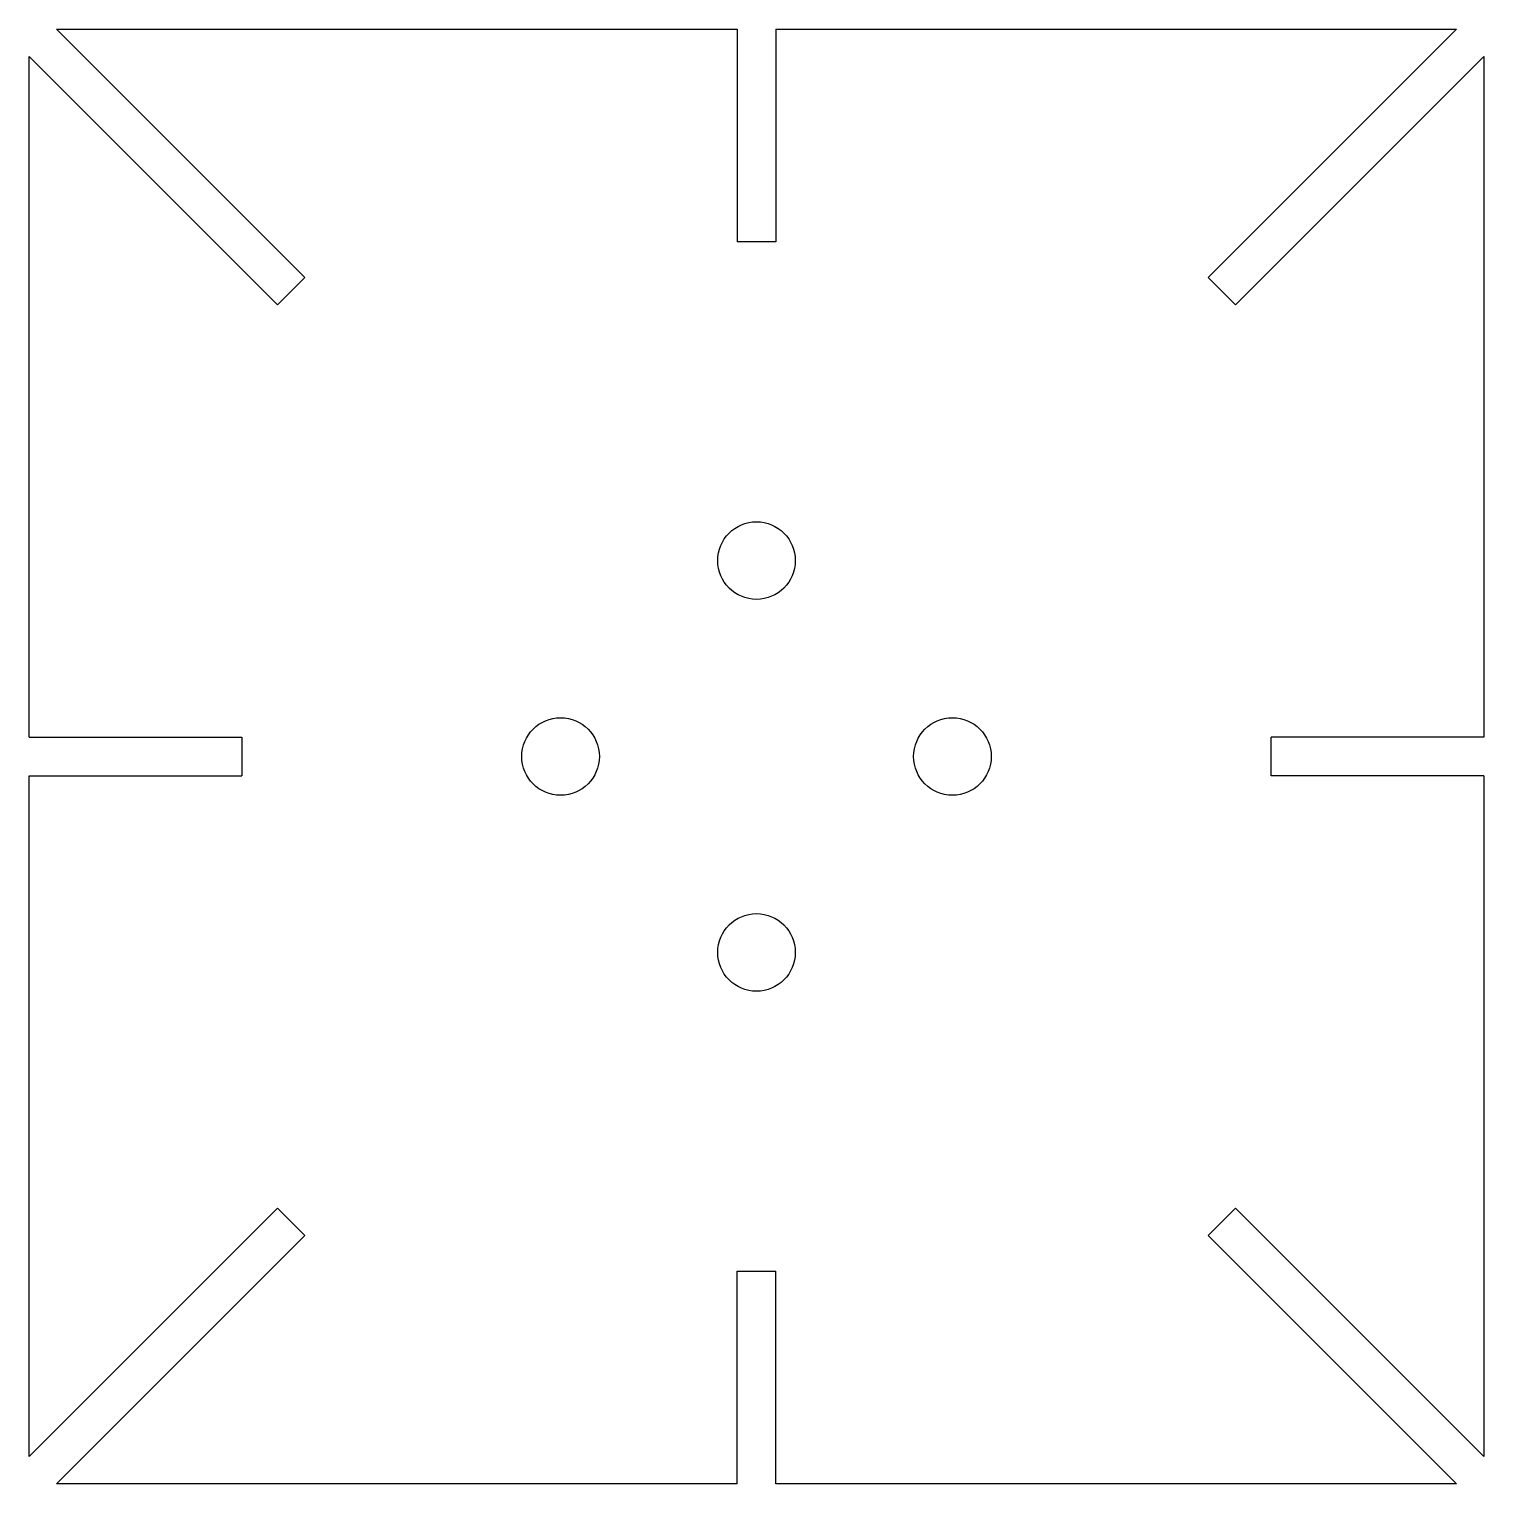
# Model space of a CAD drawing. Header units: millimetres. Extents: x -30 to 30, y -30 to 30.
import ezdxf

# ---------------------------------------------------------------- set-up
doc = ezdxf.new("R2010")
doc.units = ezdxf.units.MM

msp = doc.modelspace()

# ---------------------------------------------------------------- linework, layer by layer
at = {"color": 7, "linetype": 'Continuous', "lineweight": 25}
for p, q in [((-28.869, 30), (-0.8, 30)), ((-18.627, 19.759), (-28.869, 30)), ((-0.8, 30), (-0.8, 21.23)), ((0.8, 30), (28.869, 30)), ((0.8, 30), (0.8, 21.23)), ((18.627, 19.759), (28.869, 30)), ((-19.759, 18.627), (-30, 28.869)), ((-30, 0.8), (-30, 28.869)), ((19.759, 18.627), (30, 28.869)), ((30, 28.869), (30, 0.8)), ((0.8, 21.23), (-0.8, 21.23)), ((-18.627, 19.759), (-19.759, 18.627)), ((19.759, 18.627), (18.627, 19.759)), ((-30, 0.8), (-21.23, 0.8)), ((-21.23, 0.8), (-21.23, -0.8)), ((21.23, -0.8), (21.23, 0.8)), ((30, 0.8), (21.23, 0.8)), ((-30, -0.8), (-21.23, -0.8)), ((-30, -28.869), (-30, -0.8)), ((30, -0.8), (21.23, -0.8)), ((30, -0.8), (30, -28.869)), ((-19.759, -18.627), (-30, -28.869)), ((-19.759, -18.627), (-18.627, -19.759)), ((18.627, -19.759), (19.759, -18.627)), ((19.759, -18.627), (30, -28.869)), ((-18.627, -19.759), (-28.869, -30)), ((18.627, -19.759), (28.869, -30)), ((-0.8, -30), (-0.8, -21.23)), ((-0.8, -21.23), (0.8, -21.23)), ((0.8, -30), (0.8, -21.23)), ((-0.8, -30), (-28.869, -30)), ((28.869, -30), (0.8, -30))]:
    msp.add_line(p, q, dxfattribs=at)
for centre in [(0, 8.08), (-8.08, 0), (8.08, 0), (0, -8.08)]:
    msp.add_circle(centre, 1.6, dxfattribs=at)

doc.saveas('drawing.dxf')
